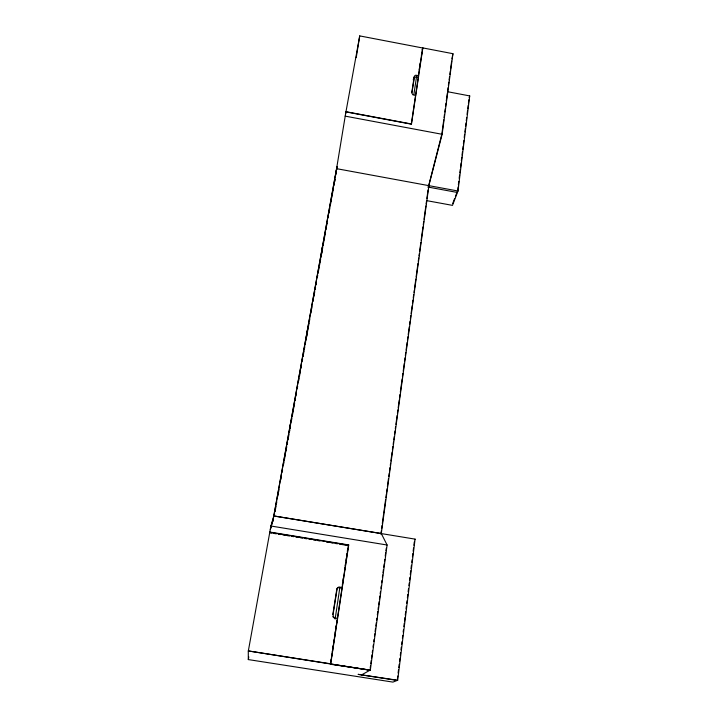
<?xml version="1.0" encoding="UTF-8"?>
<svg xmlns="http://www.w3.org/2000/svg" width="718" height="718" viewBox="0 0 718 718"><rect width="100%" height="100%" fill="white"/><g stroke="black" fill="none" stroke-linecap="round" stroke-linejoin="round"><path stroke-width="1.08" d="M269.69 533.07L269.771 532.37L348.481 545.204L330.495 664.078M273.011 521.322L273.235 519.311M397.431 678.591L397.745 676.015M398.104 673.098L398.517 669.768M398.786 667.56L399.199 664.231M399.522 661.61L399.935 658.289M400.294 655.372L400.617 652.752M400.976 649.835L401.299 647.205M401.658 644.297L401.981 641.668M402.394 638.347L402.753 635.439M403.166 632.118L403.435 629.901M403.848 626.581L404.261 623.26M404.53 621.043L404.997 617.3M405.266 615.084L405.679 611.754M406.038 608.864L406.361 606.216M406.72 603.326L407.043 600.679M407.402 597.789L407.815 594.468M408.138 591.82L408.497 588.931M408.901 585.601L409.233 582.953M409.592 580.063L409.915 577.416M410.274 574.535L410.732 570.765M411.01 568.557L411.423 565.228M411.773 562.347L412.105 559.69M412.455 556.809L412.868 553.488M413.146 551.271L413.55 547.951M413.882 545.285L414.295 541.964M458.111 186.958L457.429 192.478L427.775 187.012M458.38 184.75L458.793 181.439M459.17 178.36L459.583 175.048M459.852 172.85L460.292 169.304M460.534 167.33L461.082 162.914M461.351 160.715L461.791 157.161M462.033 155.196L462.473 151.642M462.715 149.676L463.155 146.131M463.424 143.923L463.828 140.611M464.214 137.542L464.618 134.239M464.887 132.031L465.327 128.468M465.569 126.512L466.009 122.949M466.287 120.75L466.691 117.438M467.068 114.377L467.508 110.814M467.75 108.867L468.19 105.295M468.432 103.347L468.872 99.775M397.691 680.251L415.085 539.128L273.8 515.955L270.919 526.016L248.284 651.235L248.32 659.582L392.925 682.1L397.691 680.251L358.085 674.346L397.198 680.44M426.752 200.654L452.493 205.375L457.994 191.006L469.716 95.916L447.915 91.778M290.467 423.979L289.354 432.308L289.722 430.297M290.045 428.242L291.023 420.892M370.183 668.252L370.488 665.963M370.793 663.746L371.233 660.416M371.538 658.2L371.978 654.87M372.274 652.653L372.579 650.436M373.019 647.106L373.324 644.89M373.764 641.56L374.06 639.334M374.509 636.013L374.805 633.788M375.11 631.571L375.55 628.241M375.846 626.024L376.295 622.694M376.591 620.478L376.896 618.261M377.336 614.931L377.785 611.601M378.081 609.385L378.377 607.159M378.682 604.942L379.122 601.612M379.427 599.395L379.867 596.066M380.163 593.849L380.468 591.632M380.908 588.302L381.213 586.085M381.653 582.756L381.949 580.53M382.398 577.209L382.694 574.983M382.999 572.767L383.439 569.437M383.735 567.22L384.184 563.89M384.48 561.673L384.785 559.457M385.225 556.127L385.674 552.797M385.943 550.814L386.293 548.211M441.983 133.099L443.76 119.807M444.056 117.59L444.505 114.27M444.801 112.053L445.25 108.732M445.546 106.515L445.995 103.195M446.291 100.978L447.332 93.223M447.628 91.007L448.068 87.686M448.373 85.469L448.813 82.148M449.109 79.931L449.558 76.611M449.854 74.394L450.303 71.073M450.599 68.856L451.64 61.102M451.936 58.885L452.941 53.697L422.839 47.918L422.363 49.802M271.934 533.115L269.753 532.756L269.824 532.056L348.715 544.926L330.657 664.276L370.326 670.163L387.101 545.007L381.285 533.528L429.184 183.664L441.83 134.212M428.431 187.138L442.135 134.293L452.941 53.697M380.863 534.219L381.312 530.898M381.617 528.672L382.075 525.352M382.326 523.476L383.52 514.77M383.744 513.146L385.611 499.531M385.88 497.619L386.356 494.092M386.634 492.072L387.092 488.743M387.397 486.526L388.474 478.655M388.761 476.546L389.228 473.117M389.524 470.999L389.991 467.571M390.287 465.452L390.601 463.137M390.897 461.01L392.118 452.053M392.414 449.917L392.881 446.515M393.177 444.37L393.482 442.082M393.778 439.937L394.245 436.535M394.541 434.39L394.999 430.997M395.304 428.843L395.609 426.564M395.914 424.41L397.126 415.48M397.431 413.317L397.889 409.942M398.194 407.77L399.253 399.962M399.558 397.79L400.016 394.424M400.321 392.243L402.143 378.907M402.448 376.708L402.906 373.36M403.211 371.17L404.27 363.389M404.575 361.181L405.033 357.842M405.338 355.634L405.787 352.305M406.092 350.088L407.16 342.324M407.465 340.117L407.914 336.778M408.219 334.57L409.287 326.789M409.592 324.59L410.05 321.233M410.346 319.052L410.804 315.687M411.109 313.506L412.177 305.697M412.473 303.534L412.94 300.151M413.236 297.988L413.694 294.604M413.999 292.441L414.304 290.162M414.6 288.008L415.83 279.06M416.126 276.924L417.957 263.524M418.253 261.406L418.72 257.977M419.007 255.859L419.321 253.535M419.617 251.426L420.847 242.442M421.134 240.342L422.974 226.897M423.261 224.824L423.737 221.35M424.024 219.286L425.846 205.976M426.124 203.903L426.609 200.439M426.878 198.455L428.036 190.001M305.814 341.176L307.098 331.985M307.609 329.131L306.101 339.56L306.891 335.198M422.839 47.918L411.459 124.205L345.941 111.909M320.847 257.735L322.499 246.741M322.983 244.093L321.152 256.236L321.942 251.839M335.126 619.087L339.91 587.198M413.846 94.677L416.646 76.045M330.819 661.87L331.151 659.663M331.644 656.342L331.976 654.134M332.308 651.926L332.64 649.718M332.964 647.51L333.296 645.303M333.789 641.991L334.121 639.783M334.453 637.575L334.776 635.367M335.109 633.159L335.441 630.942M335.934 627.631L336.266 625.423M336.598 623.215L336.921 621.007M342.351 584.676L342.683 582.46M343.016 580.243L343.339 578.026M344.505 570.263L344.828 568.037M345.161 565.82L345.493 563.603M345.995 560.282L346.327 558.057M346.65 555.84L346.982 553.623M347.315 551.406L347.647 549.189M419.24 69.736L419.563 67.528M419.895 65.32L420.227 63.112M421.376 55.394L421.708 53.186M418.414 76.287L411.342 123.954L345.977 111.694L345.663 113.686M413.945 78.325L415.264 77.023L418.082 77.463L422.678 47.989L359.718 35.9L345.178 116.128L442.135 134.293M332.856 614.384L336.904 588.652L338.322 587.593L341.849 588.006L342.172 587.486L338.627 587.073L337.218 588.132L332.99 615.021L334.023 617.651L337.568 618.377M411.773 92.64L413.774 79.429M334.597 181.753L334.956 179.473M335.243 177.579L336.957 166.531M356.227 57.62L359.718 35.9M345.241 116.038L336.571 168.667L457.994 191.006M273.477 517.732L336.939 166.648M336.338 170.175L273.72 516.646L273.8 515.955L381.285 533.528M248.32 659.582L248.805 656.88M274.222 516.125L274.617 513.917M275.021 511.71L276.017 506.199M276.412 503.991L276.807 501.783M277.803 496.273L278.207 494.065M278.602 491.857L279.006 489.658M280.792 479.732L281.196 477.524M282.192 472.004L282.587 469.805M283.583 464.286L283.978 462.087M284.382 459.879L285.378 454.359M285.773 452.161L286.769 446.641M287.164 444.433L287.568 442.234M287.963 440.026L288.959 434.516M290.099 428.197L290.494 425.989M291.49 420.488L291.885 418.289M292.289 416.09L293.276 410.588M293.68 408.38L294.667 402.879M295.071 400.68L295.466 398.481M295.861 396.282L296.265 394.074M297.252 388.573L297.656 386.374M298.643 380.872L299.047 378.673M299.442 376.465L300.438 370.964M300.833 368.765L301.228 366.566M302.224 361.064L302.619 358.856M303.014 356.658L304.01 351.156M304.405 348.957L304.809 346.749M305.204 344.55L305.599 342.351M307.286 333.017L309.063 323.199M309.449 321.018L309.844 318.828M310.831 313.38L311.226 311.199M311.621 309.018L312.016 306.828M313.003 301.38L313.389 299.2M313.784 297.019L314.771 291.562M315.166 289.381L315.561 287.2M315.956 285.019L316.351 282.838M317.329 277.381L317.724 275.2M318.119 273.019L319.106 267.563M319.501 265.382L320.686 258.839M322.337 249.64L322.741 247.441M323.136 245.242L324.123 239.749M324.527 237.55L325.514 232.058M325.918 229.859L326.313 227.66M326.708 225.461L327.103 223.262M328.099 217.76L328.494 215.562M328.889 213.363L329.885 207.87M330.28 205.671L331.276 200.178M331.671 197.98L333.457 188.08M333.852 185.881L334.247 183.682M334.624 181.627L335.019 179.437M336.006 173.962L336.401 171.773M336.796 169.583L337.191 167.393M413.254 79.931L414.062 76.7M422.202 49.874L422.678 47.989M270.381 529.292L273.316 518.62M270.363 529.399L273.289 518.791M469.141 97.567L469.716 95.916M452.735 203.427L454.638 198.455M455.391 196.463L457.294 191.491M348.14 545.86L348.481 545.204M348.374 545.581L348.715 544.926M414.564 539.748L415.085 539.128M361.585 674.893L369.923 670.235L248.284 650.93L330.783 663.809M330.953 664.015L370.326 670.163M270.919 526.016L387.101 545.007M274.114 533.474L276.304 533.824M278.485 534.183L280.666 534.542M282.856 534.892L285.037 535.251M287.218 535.61L289.408 535.969M291.589 536.319L293.77 536.678M295.96 537.037L298.141 537.387M300.321 537.746L302.511 538.105M304.692 538.455L306.873 538.814M309.063 539.173L311.244 539.523M313.425 539.882L315.615 540.241M317.796 540.591L319.977 540.95M326.528 542.018L328.718 542.377M330.899 542.727L333.08 543.086M335.27 543.445L337.451 543.795M339.632 544.154L347.279 545.402M415.596 95.431L412.778 94.785L411.899 93.035L414.627 75.812L415.731 75.193L418.558 75.632M334.785 618.404L332.685 616.6"/></g></svg>
